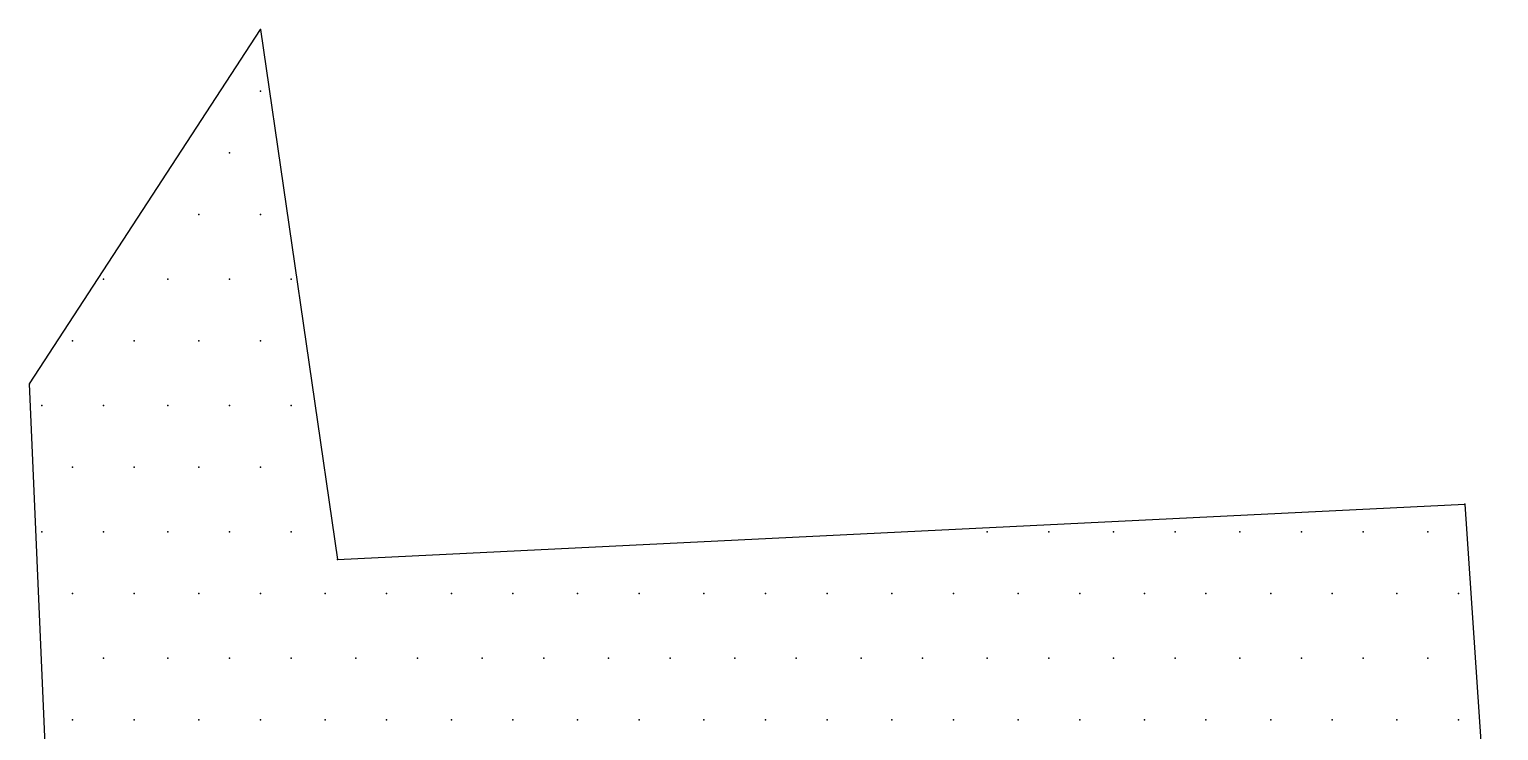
# Model space of a CAD drawing. Extents: x 204392 to 206166, y 706239 to 707835.
# Drawn here: x 204762.26 to 204767.29, y 707709.3 to 707711.7 of the extents above; entities that cross this region are included whole.
import ezdxf

# ---------------------------------------------------------------- set-up
doc = ezdxf.new("R2010")
doc.units = 0
doc.header["$LTSCALE"] = 7
doc.header["$MEASUREMENT"] = 0
doc.layers.add('FNCP001', color=2, linetype='Continuous')
doc.layers.add('KOTERET', color=1, linetype='Continuous')

# ---------------------------------------------------------------- blocks, each defined once
blk = doc.blocks.new('elips')
at = {"layer": 'KOTERET', "color": 2, "linetype": 'Continuous'}
for points in [[(183486.6792, 676900.5735), (183487.075, 676901.1805)], [(183487.075, 676901.1805), (183487.207, 676900.2727)], [(183487.075, 676901.075), (183487.075, 676901.075)], [(183487.0223, 676900.9694), (183487.0223, 676900.9694)], [(183486.9695, 676900.8638), (183486.9695, 676900.8638)], [(183487.075, 676900.8638), (183487.075, 676900.8638)], [(183486.8059, 676900.753), (183486.8059, 676900.753)], [(183486.9167, 676900.753), (183486.9167, 676900.753)], [(183487.0223, 676900.753), (183487.0223, 676900.753)], [(183487.1278, 676900.753), (183487.1278, 676900.753)], [(183486.7531, 676900.6474), (183486.7531, 676900.6474)], [(183486.8586, 676900.6474), (183486.8586, 676900.6474)], [(183486.9695, 676900.6474), (183486.9695, 676900.6474)], [(183487.075, 676900.6474), (183487.075, 676900.6474)], [(183486.732, 676899.3648), (183486.6792, 676900.5735)], [(183486.7003, 676900.5366), (183486.7003, 676900.5366)], [(183486.8059, 676900.5366), (183486.8059, 676900.5366)], [(183486.9167, 676900.5366), (183486.9167, 676900.5366)], [(183487.0223, 676900.5366), (183487.0223, 676900.5366)], [(183487.1278, 676900.5366), (183487.1278, 676900.5366)], [(183486.7531, 676900.431), (183486.7531, 676900.431)], [(183486.8586, 676900.431), (183486.8586, 676900.431)], [(183486.9695, 676900.431), (183486.9695, 676900.431)], [(183487.075, 676900.431), (183487.075, 676900.431)], [(183487.207, 676900.2727), (183489.1388, 676900.3677)], [(183489.1388, 676900.3677), (183489.1969, 676899.5126)], [(183486.7003, 676900.3202), (183486.7003, 676900.3202)], [(183486.8059, 676900.3202), (183486.8059, 676900.3202)], [(183486.9167, 676900.3202), (183486.9167, 676900.3202)], [(183487.0223, 676900.3202), (183487.0223, 676900.3202)], [(183487.1278, 676900.3202), (183487.1278, 676900.3202)], [(183488.3207, 676900.3202), (183488.3207, 676900.3202)], [(183488.4262, 676900.3202), (183488.4262, 676900.3202)], [(183488.5371, 676900.3202), (183488.5371, 676900.3202)], [(183488.6427, 676900.3202), (183488.6427, 676900.3202)], [(183488.7535, 676900.3202), (183488.7535, 676900.3202)], [(183488.8591, 676900.3202), (183488.8591, 676900.3202)], [(183488.9646, 676900.3202), (183488.9646, 676900.3202)], [(183489.0755, 676900.3202), (183489.0755, 676900.3202)], [(183486.7531, 676900.2146), (183486.7531, 676900.2146)], [(183486.8586, 676900.2146), (183486.8586, 676900.2146)], [(183486.9695, 676900.2146), (183486.9695, 676900.2146)], [(183487.075, 676900.2146), (183487.075, 676900.2146)], [(183487.1859, 676900.2146), (183487.1859, 676900.2146)], [(183487.2914, 676900.2146), (183487.2914, 676900.2146)], [(183487.4023, 676900.2146), (183487.4023, 676900.2146)], [(183487.5078, 676900.2146), (183487.5078, 676900.2146)], [(183487.6187, 676900.2146), (183487.6187, 676900.2146)], [(183487.7243, 676900.2146), (183487.7243, 676900.2146)], [(183487.8351, 676900.2146), (183487.8351, 676900.2146)], [(183487.9407, 676900.2146), (183487.9407, 676900.2146)], [(183488.0462, 676900.2146), (183488.0462, 676900.2146)], [(183488.1571, 676900.2146), (183488.1571, 676900.2146)], [(183488.2626, 676900.2146), (183488.2626, 676900.2146)], [(183488.3735, 676900.2146), (183488.3735, 676900.2146)], [(183488.479, 676900.2146), (183488.479, 676900.2146)], [(183488.5899, 676900.2146), (183488.5899, 676900.2146)], [(183488.6954, 676900.2146), (183488.6954, 676900.2146)], [(183488.8063, 676900.2146), (183488.8063, 676900.2146)], [(183488.9118, 676900.2146), (183488.9118, 676900.2146)], [(183489.0227, 676900.2146), (183489.0227, 676900.2146)], [(183489.1282, 676900.2146), (183489.1282, 676900.2146)], [(183486.8059, 676900.1038), (183486.8059, 676900.1038)], [(183486.9167, 676900.1038), (183486.9167, 676900.1038)], [(183487.0223, 676900.1038), (183487.0223, 676900.1038)], [(183487.1278, 676900.1038), (183487.1278, 676900.1038)], [(183487.2387, 676900.1038), (183487.2387, 676900.1038)], [(183487.3442, 676900.1038), (183487.3442, 676900.1038)], [(183487.4551, 676900.1038), (183487.4551, 676900.1038)], [(183487.5606, 676900.1038), (183487.5606, 676900.1038)], [(183487.6715, 676900.1038), (183487.6715, 676900.1038)], [(183487.777, 676900.1038), (183487.777, 676900.1038)], [(183487.8879, 676900.1038), (183487.8879, 676900.1038)], [(183487.9934, 676900.1038), (183487.9934, 676900.1038)], [(183488.1043, 676900.1038), (183488.1043, 676900.1038)], [(183488.2098, 676900.1038), (183488.2098, 676900.1038)], [(183488.3207, 676900.1038), (183488.3207, 676900.1038)], [(183488.4262, 676900.1038), (183488.4262, 676900.1038)], [(183488.5371, 676900.1038), (183488.5371, 676900.1038)], [(183488.6427, 676900.1038), (183488.6427, 676900.1038)], [(183488.7535, 676900.1038), (183488.7535, 676900.1038)], [(183488.8591, 676900.1038), (183488.8591, 676900.1038)], [(183488.9646, 676900.1038), (183488.9646, 676900.1038)], [(183489.0755, 676900.1038), (183489.0755, 676900.1038)], [(183486.7531, 676899.9982), (183486.7531, 676899.9982)], [(183486.8586, 676899.9982), (183486.8586, 676899.9982)], [(183486.9695, 676899.9982), (183486.9695, 676899.9982)], [(183487.075, 676899.9982), (183487.075, 676899.9982)], [(183487.1859, 676899.9982), (183487.1859, 676899.9982)], [(183487.2914, 676899.9982), (183487.2914, 676899.9982)], [(183487.4023, 676899.9982), (183487.4023, 676899.9982)], [(183487.5078, 676899.9982), (183487.5078, 676899.9982)], [(183487.6187, 676899.9982), (183487.6187, 676899.9982)], [(183487.7243, 676899.9982), (183487.7243, 676899.9982)], [(183487.8351, 676899.9982), (183487.8351, 676899.9982)], [(183487.9407, 676899.9982), (183487.9407, 676899.9982)], [(183488.0462, 676899.9982), (183488.0462, 676899.9982)], [(183488.1571, 676899.9982), (183488.1571, 676899.9982)], [(183488.2626, 676899.9982), (183488.2626, 676899.9982)], [(183488.3735, 676899.9982), (183488.3735, 676899.9982)], [(183488.479, 676899.9982), (183488.479, 676899.9982)], [(183488.5899, 676899.9982), (183488.5899, 676899.9982)], [(183488.6954, 676899.9982), (183488.6954, 676899.9982)], [(183488.8063, 676899.9982), (183488.8063, 676899.9982)], [(183488.9118, 676899.9982), (183488.9118, 676899.9982)], [(183489.0227, 676899.9982), (183489.0227, 676899.9982)], [(183489.1282, 676899.9982), (183489.1282, 676899.9982)]]:
    blk.add_lwpolyline(points, dxfattribs=at)
at = {"layer": 'KOTERET', "color": 1}
for p in [(183487.075, 676901.1805), (183487.075, 676901.1805), (183487.075, 676901.075), (183487.075, 676901.075), (183487.0223, 676900.9694), (183487.0223, 676900.9694), (183486.9695, 676900.8638), (183486.9695, 676900.8638), (183487.075, 676900.8638), (183487.075, 676900.8638), (183486.8059, 676900.753), (183486.8059, 676900.753), (183486.9167, 676900.753), (183486.9167, 676900.753), (183487.0223, 676900.753), (183487.0223, 676900.753), (183487.1278, 676900.753), (183487.1278, 676900.753), (183486.7531, 676900.6474), (183486.7531, 676900.6474), (183486.8586, 676900.6474), (183486.8586, 676900.6474), (183486.9695, 676900.6474), (183486.9695, 676900.6474), (183487.075, 676900.6474), (183487.075, 676900.6474), (183486.6792, 676900.5735), (183486.6792, 676900.5735), (183486.7003, 676900.5366), (183486.7003, 676900.5366), (183486.8059, 676900.5366), (183486.8059, 676900.5366), (183486.9167, 676900.5366), (183486.9167, 676900.5366), (183487.0223, 676900.5366), (183487.0223, 676900.5366), (183487.1278, 676900.5366), (183487.1278, 676900.5366), (183486.7531, 676900.431), (183486.7531, 676900.431), (183486.8586, 676900.431), (183486.8586, 676900.431), (183486.9695, 676900.431), (183486.9695, 676900.431), (183487.075, 676900.431), (183487.075, 676900.431), (183489.1388, 676900.3677), (183489.1388, 676900.3677), (183486.7003, 676900.3202), (183486.7003, 676900.3202), (183486.8059, 676900.3202), (183486.8059, 676900.3202), (183486.9167, 676900.3202), (183486.9167, 676900.3202), (183487.0223, 676900.3202), (183487.0223, 676900.3202), (183487.1278, 676900.3202), (183487.1278, 676900.3202), (183488.3207, 676900.3202), (183488.3207, 676900.3202), (183488.4262, 676900.3202), (183488.4262, 676900.3202), (183488.5371, 676900.3202), (183488.5371, 676900.3202), (183488.6427, 676900.3202), (183488.6427, 676900.3202), (183488.7535, 676900.3202), (183488.7535, 676900.3202), (183488.8591, 676900.3202), (183488.8591, 676900.3202), (183488.9646, 676900.3202), (183488.9646, 676900.3202), (183489.0755, 676900.3202), (183489.0755, 676900.3202), (183487.207, 676900.2727), (183487.207, 676900.2727), (183486.7531, 676900.2146), (183486.7531, 676900.2146), (183486.8586, 676900.2146), (183486.8586, 676900.2146), (183486.9695, 676900.2146), (183486.9695, 676900.2146), (183487.075, 676900.2146), (183487.075, 676900.2146), (183487.1859, 676900.2146), (183487.1859, 676900.2146), (183487.2914, 676900.2146), (183487.2914, 676900.2146), (183487.4023, 676900.2146), (183487.4023, 676900.2146), (183487.5078, 676900.2146), (183487.5078, 676900.2146), (183487.6187, 676900.2146), (183487.6187, 676900.2146), (183487.7243, 676900.2146), (183487.7243, 676900.2146), (183487.8351, 676900.2146), (183487.8351, 676900.2146), (183487.9407, 676900.2146), (183487.9407, 676900.2146), (183488.0462, 676900.2146), (183488.0462, 676900.2146), (183488.1571, 676900.2146), (183488.1571, 676900.2146), (183488.2626, 676900.2146), (183488.2626, 676900.2146), (183488.3735, 676900.2146), (183488.3735, 676900.2146), (183488.479, 676900.2146), (183488.479, 676900.2146), (183488.5899, 676900.2146), (183488.5899, 676900.2146), (183488.6954, 676900.2146), (183488.6954, 676900.2146), (183488.8063, 676900.2146), (183488.8063, 676900.2146), (183488.9118, 676900.2146), (183488.9118, 676900.2146), (183489.0227, 676900.2146), (183489.0227, 676900.2146), (183489.1282, 676900.2146), (183489.1282, 676900.2146), (183486.8059, 676900.1038), (183486.8059, 676900.1038), (183486.9167, 676900.1038), (183486.9167, 676900.1038), (183487.0223, 676900.1038), (183487.0223, 676900.1038), (183487.1278, 676900.1038), (183487.1278, 676900.1038), (183487.2387, 676900.1038), (183487.2387, 676900.1038), (183487.3442, 676900.1038), (183487.3442, 676900.1038), (183487.4551, 676900.1038), (183487.4551, 676900.1038), (183487.5606, 676900.1038), (183487.5606, 676900.1038), (183487.6715, 676900.1038), (183487.6715, 676900.1038), (183487.777, 676900.1038), (183487.777, 676900.1038), (183487.8879, 676900.1038), (183487.8879, 676900.1038), (183487.9934, 676900.1038), (183487.9934, 676900.1038), (183488.1043, 676900.1038), (183488.1043, 676900.1038), (183488.2098, 676900.1038), (183488.2098, 676900.1038), (183488.3207, 676900.1038), (183488.3207, 676900.1038), (183488.4262, 676900.1038), (183488.4262, 676900.1038), (183488.5371, 676900.1038), (183488.5371, 676900.1038), (183488.6427, 676900.1038), (183488.6427, 676900.1038), (183488.7535, 676900.1038), (183488.7535, 676900.1038), (183488.8591, 676900.1038), (183488.8591, 676900.1038), (183488.9646, 676900.1038), (183488.9646, 676900.1038), (183489.0755, 676900.1038), (183489.0755, 676900.1038), (183486.7531, 676899.9982), (183486.7531, 676899.9982), (183486.8586, 676899.9982), (183486.8586, 676899.9982), (183486.9695, 676899.9982), (183486.9695, 676899.9982), (183487.075, 676899.9982), (183487.075, 676899.9982), (183487.1859, 676899.9982), (183487.1859, 676899.9982), (183487.2914, 676899.9982), (183487.2914, 676899.9982), (183487.4023, 676899.9982), (183487.4023, 676899.9982), (183487.5078, 676899.9982), (183487.5078, 676899.9982), (183487.6187, 676899.9982), (183487.6187, 676899.9982), (183487.7243, 676899.9982), (183487.7243, 676899.9982), (183487.8351, 676899.9982), (183487.8351, 676899.9982), (183487.9407, 676899.9982), (183487.9407, 676899.9982), (183488.0462, 676899.9982), (183488.0462, 676899.9982), (183488.1571, 676899.9982), (183488.1571, 676899.9982), (183488.2626, 676899.9982), (183488.2626, 676899.9982), (183488.3735, 676899.9982), (183488.3735, 676899.9982), (183488.479, 676899.9982), (183488.479, 676899.9982), (183488.5899, 676899.9982), (183488.5899, 676899.9982), (183488.6954, 676899.9982), (183488.6954, 676899.9982), (183488.8063, 676899.9982), (183488.8063, 676899.9982), (183488.9118, 676899.9982), (183488.9118, 676899.9982), (183489.0227, 676899.9982), (183489.0227, 676899.9982), (183489.1282, 676899.9982), (183489.1282, 676899.9982)]:
    blk.add_point(p, dxfattribs=at)

msp = doc.modelspace()

# ---------------------------------------------------------------- block references
at = {"layer": 'FNCP001', "xscale": 2, "yscale": 2, "zscale": 2}
msp.add_blockref('elips', (-162211.0999, -646090.6624), dxfattribs=at)

doc.saveas('drawing.dxf')
